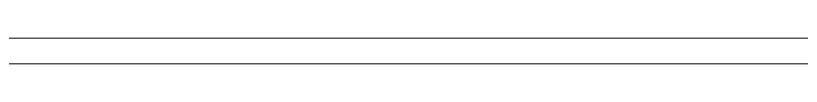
# Model space of a CAD drawing. Header units: metres. Extents: x 312 to 313.4, y 204 to 204.42.
# Drawn here: x 312.9084 to 313.0049, y 204.0047 to 204.0078 of the extents above; entities that cross this region are included whole.
import ezdxf

# ---------------------------------------------------------------- set-up
doc = ezdxf.new("R2010")
doc.units = ezdxf.units.M
doc.layers.add('PDF_A - Fleta', color=7, linetype='Continuous', true_color=0x6a6a6a)

# ---------------------------------------------------------------- blocks, each defined once
blk = doc.blocks.new('bodrumi')
at = {"layer": 'PDF_A - Fleta', "color": 253, "lineweight": 5, "true_color": 0x999999}
for points in [[(0.1706751980251511, -0.1068561606512901), (-0.3978958302391788, -0.1068561606512901)], [(0.1738802134195794, -0.1100141504923329), (-0.4136853134817784, -0.1100141504923329)]]:
    blk.add_lwpolyline(points, dxfattribs=at)

msp = doc.modelspace()

# ---------------------------------------------------------------- block references
msp.add_blockref('bodrumi', (313.2280981706735, 204.1146672935803))

doc.saveas('drawing.dxf')
